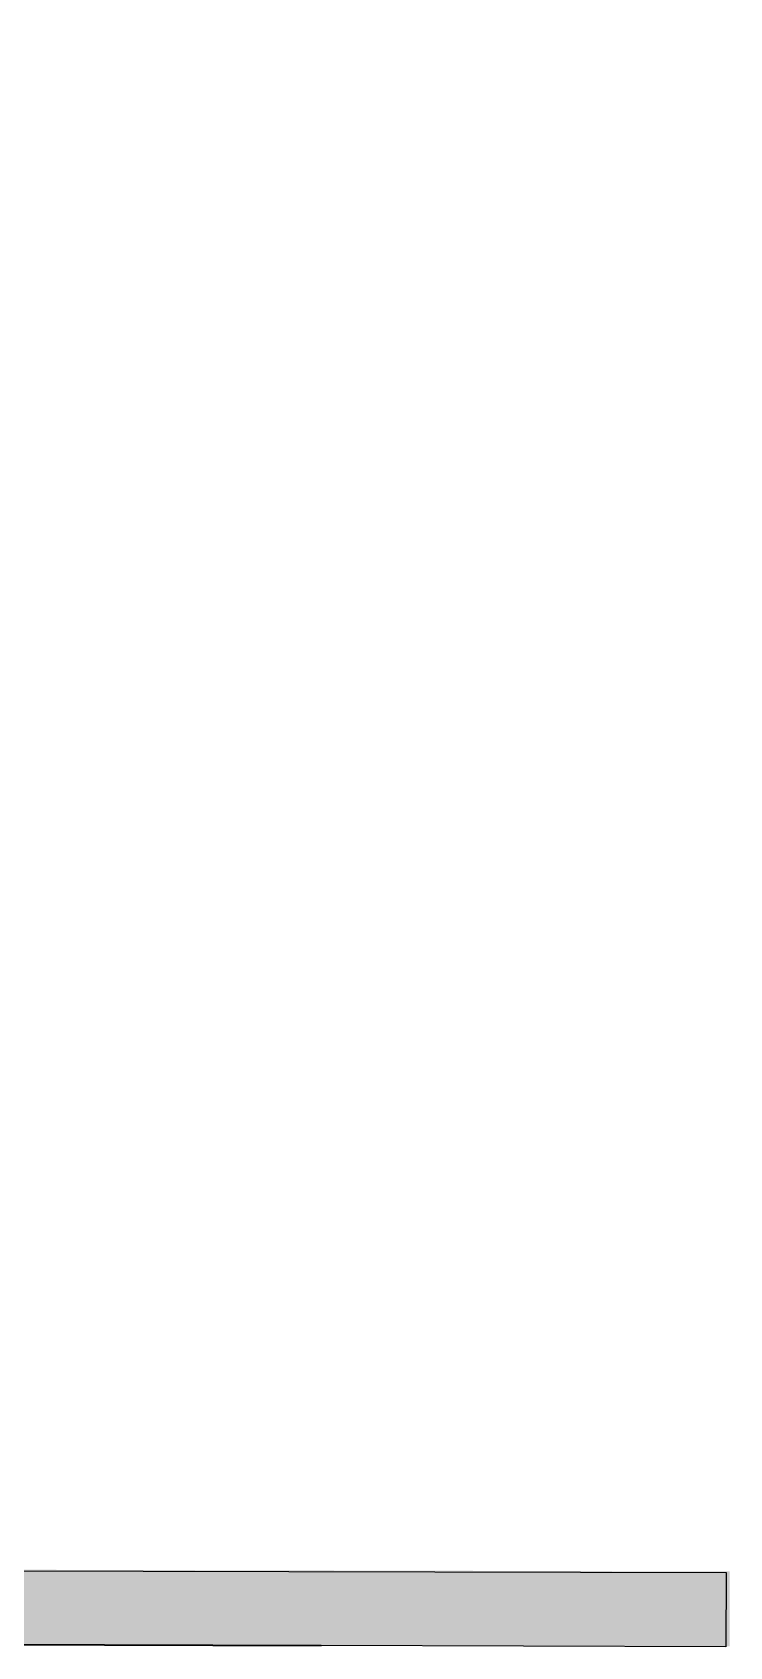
# Model space of a CAD drawing. Header units: millimetres. Extents: x 2258 to 5600, y 711 to 2563.
# Drawn here: x 5242.4 to 5314.2, y 2348.3 to 2514.7 of the extents above; entities that cross this region are included whole.
import ezdxf

# ---------------------------------------------------------------- set-up
doc = ezdxf.new("R2010")
doc.units = ezdxf.units.MM
doc.layers.add('PQI-A-IN-FURN', color=39, linetype='Continuous', lineweight=13)
doc.layers.add('PQI-A-WALL', color=30, linetype='Continuous', lineweight=50)

msp = doc.modelspace()

# ---------------------------------------------------------------- hatches: boundary and pattern name
at = {"layer": 'PQI-A-IN-FURN', "true_color": 0x000000}
h = msp.add_hatch(color=18, dxfattribs=at)
h.dxf.hatch_style = 1
h.paths.add_polyline_path([(5201.427, 2514.678), (5201.409, 2506.952), (5221.039, 2506.905), (5220.667, 2356.276), (5197.883, 2356.331), (5197.864, 2348.604), (5220.648, 2348.549), (5272.146, 2348.426), (5276.009, 2348.416), (5314.208, 2348.325), (5314.226, 2356.051), (5228.392, 2356.257), (5228.714, 2485.675), (5228.784, 2514.613), (5221.057, 2514.631)])

# ---------------------------------------------------------------- linework, layer by layer
for p, q in [((5228.394, 2356.143), (5313.848, 2355.937)), ((5313.848, 2355.937), (5313.825, 2348.294)), ((5313.825, 2348.294), (5272.146, 2348.426))]:
    msp.add_line(p, q)
at = {"layer": 'PQI-A-WALL', "color": 0, "lineweight": 35, "ltscale": 1000}
msp.add_line((5220.648, 2348.549), (5272.146, 2348.426), dxfattribs=at)

doc.saveas('drawing.dxf')
